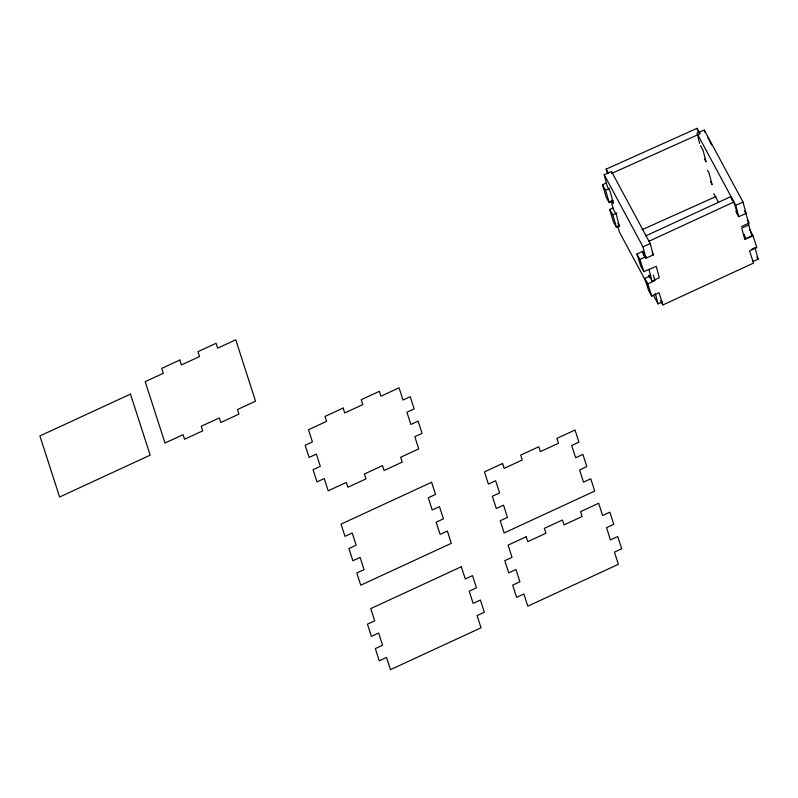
<?xml version="1.0" encoding="UTF-8"?>
<svg xmlns="http://www.w3.org/2000/svg" width="798" height="798" viewBox="0 0 798 798"><rect width="100%" height="100%" fill="white"/><g stroke="black" fill="none" stroke-linecap="round" stroke-linejoin="round"><path stroke-width="1.2" d="M645.772 235.899L730.749 196.617L733.801 202.034L737.751 214.243M648.834 241.305L733.801 202.034M649.053 269.275L643.876 271.669L640.814 266.253L636.874 254.043L643.088 251.171M643.876 271.669L639.936 259.45L646.151 256.587M741.691 226.452L748.933 223.101L744.993 210.891M749.811 229.904L752.873 235.32L756.813 247.53L749.571 250.881L753.512 263.091L662.948 304.956L659.008 292.736L651.757 296.088L648.694 290.681L644.754 278.462L649.931 276.078M651.757 296.088L647.816 283.879L655.068 280.527L653.273 274.981M752.873 235.32L745.631 238.662L744.195 234.223M607.458 173.625L606.141 169.126L697.043 128.338L700.095 133.745L611.477 173.515M613.333 200.647L609.183 202.512L606.121 197.106L602.5 184.747L606.65 182.882M609.183 202.512L605.552 190.153L609.712 188.298M619.547 225.824L616.435 227.231L613.373 221.814L609.742 209.455L612.864 208.059M616.435 227.231L612.804 214.871L616.964 213.006M642.101 229.694L715.956 196.547M704.265 130.034L696.973 133.236L735.736 205.305L738.729 216.667L746.03 213.465L743.028 202.103L704.265 130.034L704.873 132.318M611.777 200.428L613.323 203.31L610.31 191.899L607.208 186.133L604.196 174.712L611.497 171.51L650.26 243.58L653.263 254.941L645.961 258.143L642.859 252.377L643.767 255.799M735.736 205.305L743.028 202.103M645.961 258.143L642.959 246.791L650.26 243.58M749.043 224.876L741.741 228.078L744.753 239.49L752.055 236.288L748.015 222.951M651.986 280.976L659.288 277.764L656.275 266.352L648.974 269.554L651.986 280.976L648.884 275.21L649.492 277.485M751.945 249.076L755.068 247.709L758.1 259.18L752.883 261.465M653.333 295.12L658.031 303.858L662.2 302.023M707.936 137.436L711.656 145.086M747.098 219.859L748.933 223.101M735.906 210.991L737.133 213.156M606.141 169.126L608.595 173.455M602.5 184.747L605.552 190.153M636.874 254.043L639.936 259.45M609.742 209.455L612.804 214.871M660.495 300.627L662.948 304.956M644.754 278.462L647.816 283.879M744.993 211.54L746.03 213.465M700.504 145.615L703.088 150.423L706.1 161.834L704.544 158.952M736.145 211.859L738.729 216.667M756.923 256.996L758.1 259.18M707.557 170.363L709.113 173.246L712.125 184.657L710.579 181.774M713.801 193.585L718.499 202.323M652.225 253.016L653.263 254.941M604.196 174.712L642.959 246.791M617.802 223.25L619.358 226.133L616.335 214.722L613.243 208.956L611.128 200.966M646.869 283.11L619.268 231.789L617.762 226.083M730.749 196.617L731.816 199.949M697.043 128.338L698.031 131.71M697.871 136.667L699.686 143.51M655.308 293.534L658.031 303.858M179.839 360.038L161.725 368.407L163.301 373.294L145.196 381.663L164.996 443.03L183.111 434.661L184.587 439.239L202.702 430.87L201.226 426.292L219.34 417.913L220.817 422.491L238.931 414.122L237.455 409.544L255.56 401.175L235.759 339.808L217.645 348.177L216.068 343.29L197.954 351.669L199.53 356.556L181.415 364.925L179.839 360.038M130.463 394.092L39.9 435.947L59.611 497.004L150.174 455.149L130.463 394.092M343.13 408.057L325.015 416.436L326.611 421.364L308.497 429.733L312.417 441.902L305.175 445.254L309.115 457.463L316.367 454.112L320.307 466.321L313.055 469.673L317.006 481.882L324.247 478.541L328.197 490.79L346.312 482.421L347.878 487.259L365.993 478.89L364.417 474.002L382.531 465.633L384.107 470.521L402.222 462.142L400.636 457.264L418.751 448.885L414.81 436.676L422.062 433.324L418.112 421.115L410.87 424.466L406.93 412.257L414.172 408.905L410.232 396.696L402.99 400.037L399.05 387.828L380.935 396.197L379.359 391.319L361.245 399.688L362.821 404.576L344.706 412.945L343.13 408.057M431.608 482.271L341.045 524.126L344.985 536.346L352.227 532.994L356.167 545.204L348.926 548.555L352.866 560.765L360.117 557.413L364.058 569.632L356.806 572.974L360.746 585.193L451.319 543.328L447.359 531.059L440.107 534.401L436.167 522.191L443.409 518.84L439.469 506.63L432.227 509.982L428.287 497.772L435.528 494.421L431.608 482.271M502.57 463.498L484.456 471.877L488.396 484.087L495.648 480.735L499.588 492.955L492.336 496.296L496.276 508.516L503.528 505.164L507.468 517.373L500.226 520.725L504.166 532.934L594.729 491.069L590.769 478.8L583.528 482.152L579.577 469.942L586.829 466.591L582.889 454.381L575.637 457.723L571.697 445.513L578.939 442.162L575.019 430.012L556.904 438.381L558.48 443.249L540.366 451.618L538.8 446.76L520.685 455.129L522.251 459.987L504.137 468.366L502.57 463.498M461.324 566.74L370.761 608.605L374.701 620.814L367.459 624.166L371.399 636.375L378.641 633.023L382.581 645.233L375.339 648.584L379.279 660.794L386.531 657.452L390.471 669.662L481.034 627.797L477.094 615.587L484.336 612.236L480.396 600.026L473.154 603.378L469.214 591.168L476.456 587.817L472.516 575.607L465.274 578.949L461.324 566.74M526.211 536.755L508.097 545.124L512.037 557.333L504.795 560.685L508.735 572.894L515.977 569.543L519.917 581.762L512.675 585.104L516.615 597.323L523.867 593.971L527.807 606.181L618.37 564.316L614.43 552.106L621.672 548.765L617.732 536.545L610.49 539.897L606.55 527.687L613.792 524.336L609.852 512.126L602.6 515.468L598.66 503.259L580.545 511.638L582.131 516.515L564.016 524.894L562.44 520.007L544.326 528.376L545.902 533.264L527.787 541.633L526.211 536.755"/></g></svg>
